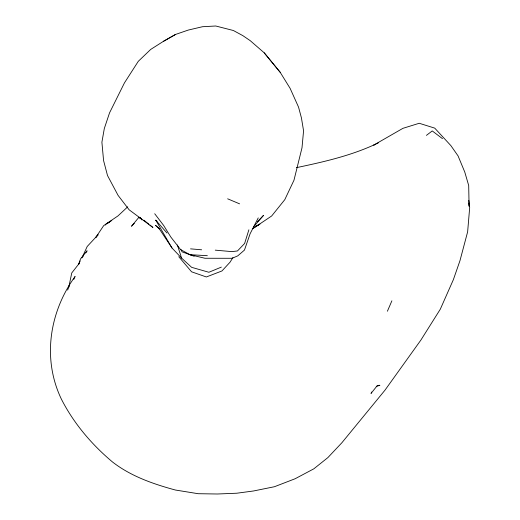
<?xml version="1.0" encoding="UTF-8"?>
<svg xmlns="http://www.w3.org/2000/svg" width="520" height="520" viewBox="0 0 520 520"><rect width="100%" height="100%" fill="white"/><g stroke="black" fill="none" stroke-linecap="round" stroke-linejoin="round"><path stroke-width="0.78" d="M67.665 290.062L69.498 284.811M139.899 218.744L140.147 217.38M68.666 287.736L71.76 272.942L79.183 263.471M248.879 229.808L244.621 243.477L237.471 250.952L231.9 251.628L215.254 250.146M78.559 264.622L80.151 260.956M78.657 264.231L80.502 258.934L87.081 250.796L85.852 252.798M387.4 311.233L391.892 300.82M73.782 279.377L75.094 276.464C49.355 312.046 42.081 359.015 61.438 399.243C73.801 423.475 91.76 444.574 112.534 462.007C130.891 476.268 153.166 483.984 175.357 490.016L198.192 493.707L217.321 494L236.795 493.22L253.494 490.984L274.463 486.72L295.152 478.738L313.833 468.825L327.867 457.606L341.881 442.741L384.982 390.169L420.921 340.022L440.303 309.205L453.362 279.669L459.979 260.65L467.636 231.829L469.677 207.591L468.8 200.363M81.972 257.855L87.21 246.467L98.117 234.754L95.641 237.666L103.701 225.608L118.001 215.891L127.745 206.797M371.696 392.035L371.02 393.445L377.435 385.418L379.886 385.307L376.253 386.425M258.239 217.893L250.107 233.772L244.465 250.081L237.816 255.827L232.161 258.291L204.964 258.264L189.969 254.696L180.583 249.594L170.839 237.068L163.67 225.485L154.713 213.739M82.68 256.867L83.525 255.502M232.915 257.608L230.009 262.236L221.942 270.966L206.356 276.965L191.588 271.811L178.769 256.704M105.365 225.062L106.327 223.775L111.794 220.525M139.016 217.159L131.515 226.252L134.29 223.308M253.792 226.564L263.523 215.371L257.4 221.761M426.413 135.382L432.237 130.93L442.507 138.678M252.609 228.761L271.674 215.975L284.784 199.667L293.976 180.225L301.997 147.797L303.57 130.806L301.438 117.936L298.545 107.127L290.134 88.387L280.156 72.254L264.206 52.812L250.231 40.671L242.866 35.653L233.383 30.511L215.742 26L202.494 26.721L188.253 30.076L175.533 34.45L163.384 41.36L150.683 49.439L138.294 61.315L124.442 82.895L109.551 112.847L104.312 128.518L101.901 142.214L103.578 160.57L107.503 175.513L118.085 195.397L129.129 209.794L152.939 227.487L149.916 225.05M252.681 228.514L259.922 224.159L255.651 226.161M106.925 223.756L109.674 222.053M175.533 34.45L163.384 41.36M375.167 144.469L373.737 145.113L402.928 128.329L419.231 123.273L434.733 128.128L450.853 145.6L458.055 155.896L464.757 172.016L468.696 185.523L469.092 206.239L468.8 203.138M378.567 142.76C352.644 155.383 324.447 161.752 296.4 167.661M221.351 267.111L208.878 272.266L191.633 267.332L181.571 258.083L171.997 247.988L159.445 229.028L155.441 225.258L159.627 228.93M189.969 254.696L207.35 255.691M190.541 248.853L201.643 249.795M194.168 256.269L182.072 251.83L180.98 249.672M227.643 198.809L239.597 203.84M143.877 220.168L148.707 224.068M171.997 247.988L155.766 220.175L157.008 221.221M155.766 220.175L166.992 233.019M280.156 72.254L264.206 52.812M140.088 217.38L141.856 219.882L141.213 218.419M177.392 244.953L181.571 258.083"/></g></svg>
